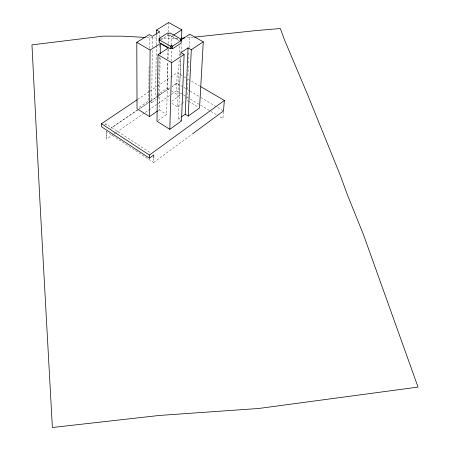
<?xml version="1.0" encoding="UTF-8"?>
<svg xmlns="http://www.w3.org/2000/svg" width="450" height="450" viewBox="0 0 450 450"><rect width="100%" height="100%" fill="white"/><g stroke="black" fill="none" stroke-linecap="round" stroke-linejoin="round"><path stroke-width="0.34" stroke-dasharray="2.25 1.69" d="M149.062 66.6L148.804 100.744L138.167 107.989M149.197 48.482L149.293 35.938M150.553 101.824L151.718 102.544L152.257 50.259M152.286 47.469L152.393 37.012M113.479 134.314L106.532 139.101L106.228 131.4L153.647 162.529L153.703 158.394M156.319 45.501L155.616 96.114L157.359 97.177M156.33 44.797L156.465 34.954M159.21 56.835L158.524 97.892L156.819 99.056M159.373 47.098L159.407 45.011M159.536 37.356L159.626 31.787M158.074 110.655L159.216 109.862L160.138 57.493M160.819 39.921L167.749 35.527L167.811 32.94M156.752 95.338L167.001 88.358L167.659 61.734M167.726 58.933L167.951 49.826M168.036 46.322L168.086 44.218M168.103 43.521L168.362 33.008M168.379 32.31L168.621 22.5M158.119 120.465L166.646 114.463L167.951 62.049M168.019 59.254L168.278 48.769M167.749 35.527L168.919 36.191L168.986 33.609M168.919 36.191L169.993 35.511L170.061 32.923M171.225 61.234L171.551 49.399M171.669 45.219L171.922 36.169L173.087 35.426M171.349 94.399L176.558 90.81L177.165 72.788L183.212 76.337M171.787 103.354L177.491 106.83L179.179 58.748M179.28 55.963L179.668 44.809M181.496 120.921L178.464 119.047L180.681 58.213M180.782 55.417L180.861 53.319M171.726 101.166L179.415 95.822L180.799 57.926M180.9 55.119L180.956 53.719M180.979 53.016L181.288 44.595M187.149 92.543L186.812 100.271L187.971 100.969M187.307 89.032L187.734 79.2M187.886 75.684L188.319 65.852M188.443 63.045L188.904 52.509M189.118 47.587L189.641 35.651M223.447 111.673L222.902 118.575L218.689 116.049M153.647 162.529L191.959 134.263M178.464 119.047L180.72 117.433M177.491 106.83L181.328 104.13M181.879 103.742L185.169 101.43M114.058 133.914L115.791 132.716M116.37 132.317L144.731 112.759M145.305 112.359L157.461 103.978M158.04 103.579L170.769 94.798M151.718 102.544L156.257 99.439M139.787 108.506L150.199 101.402M150.778 101.008L157.719 96.272M158.299 95.873L169.869 87.981L157.157 96.671M176.811 83.244L172.187 86.4L176.811 83.244L183.398 87.154M138.071 109.704L149.057 102.201M149.636 101.807L156.578 97.065M104.873 124.577L105.969 123.84L150.834 153.056M137.571 99.439L149.22 91.597M149.799 91.209L156.786 86.507M157.371 86.113L170.179 77.49M170.758 77.102L177.165 72.788M193.185 37.271L185.569 37.907M177.93 38.391L170.989 38.829L160.594 38.261M146.734 37.502L157.821 38.109M171.922 36.169L179.207 40.286M169.993 35.511L178.723 40.444M183.819 76.697L187.447 78.823M188.049 79.177L199.541 85.927M183.994 87.514L186.992 89.291M187.588 89.646L189.382 90.714M189.984 91.069L200.16 97.116M200.756 97.47L223.504 110.987M176.558 90.81L186.188 96.576M186.789 96.936L189.799 98.741M190.401 99.101L200.031 104.873M200.632 105.233L210.263 111.004M210.864 111.364L216.281 114.609M167.001 88.358L171.141 90.844M171.731 91.204L179.415 95.822M188.55 101.317L198.394 107.235M159.216 109.862L166.646 114.463M105.969 123.84L106.014 125.212M106.273 131.428L106.532 139.101M137.469 110.087L110.858 128.244L137.498 110.104"/><path stroke-width="0.67" d="M181.468 39.679L181.828 29.857L168.621 22.5L156.532 30.037L159.626 31.787L152.404 36.315L149.304 34.543L136.794 42.339L137.042 108.754L149.535 116.589L150.092 50.085L160.38 43.526L168.3 48.071L158.023 54.703L156.982 121.264L169.813 129.313L181.496 120.921L184.118 54.473L180.883 52.622L188.066 47.902L191.295 49.731L203.282 41.811L189.703 34.245L180.399 40.252M136.991 99.832L101.475 123.739L101.593 126.799L149.406 158.13L149.428 155.064L224.342 100.485L200.751 86.636M153.709 157.708L153.748 154.952L149.406 158.13M156.476 34.251L156.532 30.037M159.086 41.023L159.131 38.43L167.811 32.94L168.986 33.609L170.061 32.923L181.142 39.167L181.097 40.466M159.131 38.43L160.312 39.105L159.216 39.797L159.171 42.39L170.252 48.746L171.343 48.043L171.416 45.444L172.614 46.131L172.541 48.729L171.343 48.043M160.2 54L160.38 43.526M170.252 48.746L170.325 46.153L171.416 45.444M169.813 129.313L171.703 62.674L184.118 54.473M181.142 39.167L180.067 39.859L181.266 40.539L181.17 43.127L172.541 48.729M181.845 116.629L185.226 114.21L188.066 47.902M185.226 114.21L188.252 116.061L191.295 49.731M203.282 41.811L199.553 107.933L188.252 116.061M224.342 100.485L223.504 110.987L192.521 133.847M149.535 116.589L157.506 111.049M172.614 46.131L181.266 40.539M173.666 35.055L181.828 29.857M194.569 37.125L255.87 30.6L280.333 28.524L284.518 39.943L307.198 93.656L340.132 174.938L347.586 195.322L363.291 234.169L418.044 387.084L258.671 408.482L159.238 415.463L52.374 427.5L39.864 200.205L31.956 44.865L103.213 36.141L122.479 36.169L145.35 37.423M181.406 38.171L184.877 37.946M159.216 39.797L170.325 46.153M136.794 42.339L150.092 50.085M158.023 54.703L171.703 62.674M101.475 123.739L149.428 155.064"/></g></svg>
